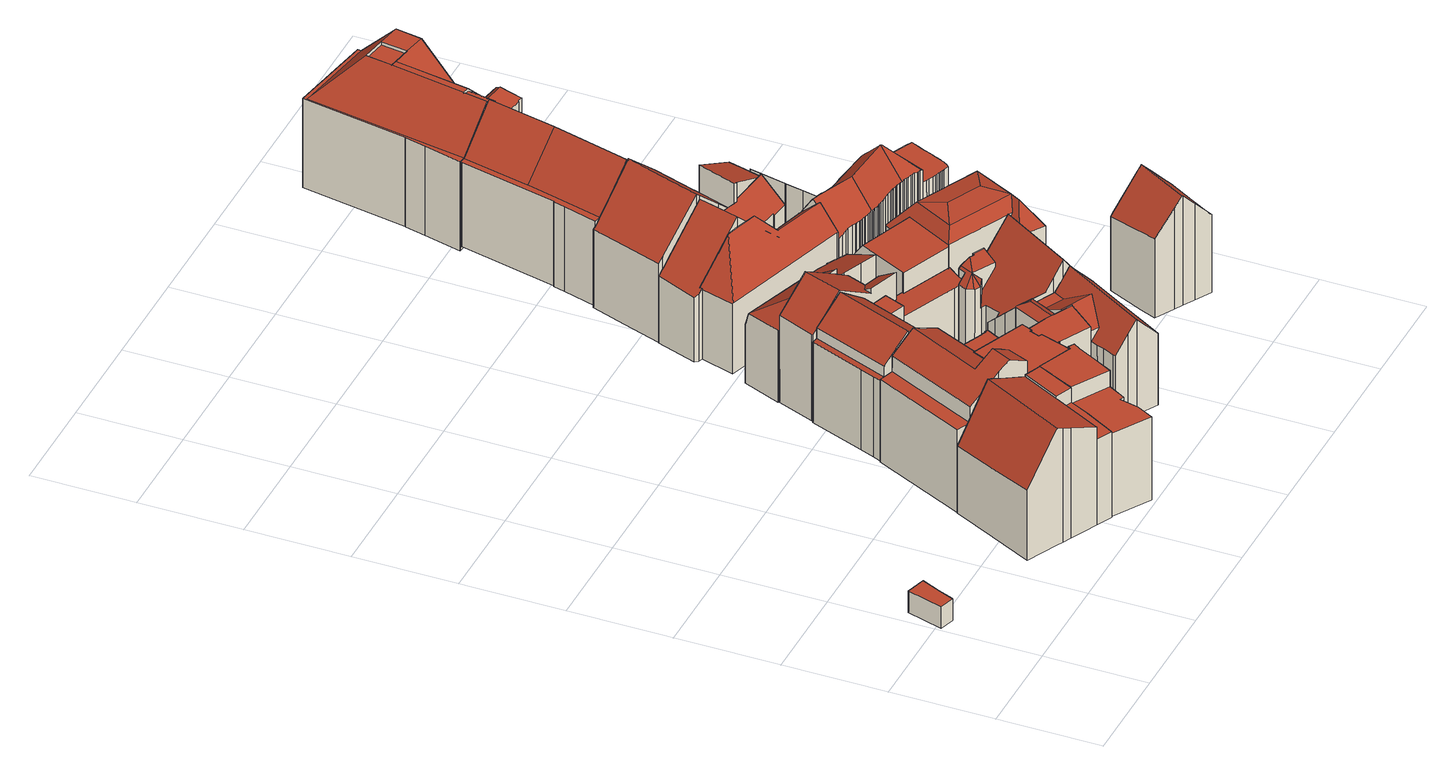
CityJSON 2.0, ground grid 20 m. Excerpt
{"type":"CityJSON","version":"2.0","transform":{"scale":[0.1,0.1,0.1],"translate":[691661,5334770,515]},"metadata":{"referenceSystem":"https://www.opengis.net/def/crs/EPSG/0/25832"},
"CityObjects":{
"building1":{"type":"Building","attributes":{"Gemeindeschluessel":"09162000","HoeheDach":"520.350","HoeheGrund":"515.919","Methode":"2000","NiedrigsteTraufeDesGebaeudes":"520.350","Geometrietyp2DReferenz":"3000","function":"31001_3012","roofType":"1000","measuredHeight":4.43,"storeysAboveGround":1},"geometry":[{"type":"MultiSurface","lod":"2","boundaries":[[[0,1,2,3]],[[4,5,6,7]],[[3,2,8,9]],[[5,8,2,1,10,6]],[[9,8,5,4]],[[11,10,1,0]],[[7,11,0,3,9,4]],[[7,6,10,11]]],"semantics":{"surfaces":[{"type":"WallSurface"},{"type":"RoofSurface"},{"type":"GroundSurface"}],"values":[0,0,0,1,0,0,2,0]}}]},
"building2":{"type":"Building","attributes":{"Gemeindeschluessel":"09162000","HoeheDach":"540.210","HoeheGrund":"515.630","Methode":"2000","NiedrigsteTraufeDesGebaeudes":"529.703","Geometrietyp2DReferenz":"3000","function":"31001_9998","roofType":"3100","measuredHeight":24.58,"storeysAboveGround":4},"geometry":[{"type":"MultiSurface","lod":"2","boundaries":[[[12,13,14,15]],[[16,17,18,19,20,21,22,23,24,25,26,27,28,29,30,31,32,33,12,15]],[[34,35,36,37,38,39]],[[40,41,42,28,27,26]],[[43,44,45,31,30,29,28,42]],[[37,46,47,48]],[[49,44,43,42,41,40]],[[22,21,50,51,52,23]],[[20,19,18,53,54,55]],[[25,24,56,49,40,26]],[[56,52,51,50,39,38,37,48,57,45,44,49]],[[58,59,46,37,36]],[[59,60,14,13,47,46]],[[20,55,34,39,50,21]],[[55,54,53,58,36,35,34]],[[58,53,18,17,16,60,59]],[[15,14,60,16]],[[23,52,56,24]],[[48,47,13,12,33,32,57]],[[31,45,57,32]]],"semantics":{"surfaces":[{"type":"WallSurface"},{"type":"GroundSurface"},{"type":"RoofSurface"}],"values":[0,1,0,0,0,0,2,0,0,0,2,0,2,0,2,0,0,0,0,0]}}]},
"building3":{"type":"Building","attributes":{"Gemeindeschluessel":"09162000","HoeheDach":"536.700","HoeheGrund":"515.800","Methode":"2000","NiedrigsteTraufeDesGebaeudes":"533.320","Geometrietyp2DReferenz":"3000","function":"31001_9998","roofType":"1000","measuredHeight":20.9},"geometry":[{"type":"MultiSurface","lod":"2","boundaries":[[[61,62,63,64]],[[65,66,67,68]],[[69,70,71,72]],[[73,74,75,76,77,78]],[[68,67,79,80]],[[75,74,81,82]],[[83,84,65,68,80,61,64,85,86,87,77,76,75,82,88]],[[62,79,67,66,69,72,89,63]],[[70,90,91,81,74,73,78,92,71]],[[89,72,71,92,87,86,85]],[[69,66,65,84,83,88,91,90,70]],[[80,79,62,61]],[[87,92,78,77]],[[82,81,91,88]],[[64,63,89,85]]],"semantics":{"surfaces":[{"type":"WallSurface"},{"type":"GroundSurface"},{"type":"RoofSurface"}],"values":[0,0,0,0,0,0,1,2,2,0,0,0,0,0,0]}}]},
"building4":{"type":"Building","attributes":{"Gemeindeschluessel":"09162000","HoeheDach":"541.650","HoeheGrund":"515.676","Methode":"2000","NiedrigsteTraufeDesGebaeudes":"533.140","Geometrietyp2DReferenz":"3000","function":"31001_9998","roofType":"3100","measuredHeight":25.97,"storeysAboveGround":5},"geometry":[{"type":"MultiSurface","lod":"2","boundaries":[[[93,94,95,96]],[[97,98,99,100,101,102,103,104,105]],[[106,107,108,109]],[[110,96,95,101,100]],[[110,100,99,111]],[[112,113,107,106]],[[112,114,105,104,113]],[[97,115,116,98]],[[117,118,94,93]],[[119,120,108,107,113,104,103]],[[114,121,122,115,97,105]],[[109,108,120,123]],[[124,125,122,121]],[[117,123,120,119,118]],[[95,94,118,102,101]],[[124,111,99,98,116,125]],[[117,93,96,110,111,124,121,114,112,106,109,123]],[[115,122,125,116]],[[119,103,102,118]]],"semantics":{"surfaces":[{"type":"WallSurface"},{"type":"RoofSurface"},{"type":"GroundSurface"}],"values":[0,1,0,0,0,0,0,0,0,1,0,0,0,0,1,0,2,1,0]}}]},
"building5":{"type":"Building","attributes":{"Gemeindeschluessel":"09162000","HoeheDach":"536.437","HoeheGrund":"515.970","Methode":"1000","NiedrigsteTraufeDesGebaeudes":"536.437","Geometrietyp2DReferenz":"3000","function":"31001_9998","roofType":"1000","measuredHeight":20.47},"geometry":[{"type":"MultiSurface","lod":"2","boundaries":[[[126,127,128,129]],[[130,131,132,133]],[[129,128,134,135]],[[136,137,138,139]],[[135,134,140,141]],[[141,140,142,143]],[[144,145,146,147]],[[148,149,150,151,131,130]],[[143,142,145,144]],[[147,146,150,149]],[[152,153,127,126]],[[133,132,137,136]],[[135,141,143,144,147,149,148,130,133,136,139,152,126,129]],[[139,138,153,152]],[[131,151,150,146,145,142,140,134,128,127,153,138,137,132]]],"semantics":{"surfaces":[{"type":"WallSurface"},{"type":"GroundSurface"},{"type":"RoofSurface"}],"values":[0,0,0,0,0,0,0,0,0,0,0,0,1,0,2]}}]},
"building6":{"type":"Building","attributes":{"Gemeindeschluessel":"09162000","HoeheDach":"527.410","HoeheGrund":"515.900","Methode":"2000","NiedrigsteTraufeDesGebaeudes":"524.865","Geometrietyp2DReferenz":"3000","function":"31001_9998","roofType":"1000","measuredHeight":11.51,"storeysAboveGround":1},"geometry":[{"type":"MultiSurface","lod":"2","boundaries":[[[154,155,156,157,158,159]],[[160,161,162,163,164]],[[165,161,160,166]],[[159,163,162,154]],[[167,158,157,168]],[[169,156,155,170]],[[170,155,154,162,161,165]],[[171,164,163,159,158,167]],[[171,167,168,169,170,165,166]],[[168,157,156,169]],[[166,160,164,171]]],"semantics":{"surfaces":[{"type":"RoofSurface"},{"type":"WallSurface"},{"type":"GroundSurface"}],"values":[0,0,1,1,1,1,1,1,2,1,1]}}]},
"building7":{"type":"Building","attributes":{"Gemeindeschluessel":"09162000","HoeheDach":"534.773","HoeheGrund":"515.990","Methode":"1000","NiedrigsteTraufeDesGebaeudes":"532.915","Geometrietyp2DReferenz":"3000","function":"31001_9998","roofType":"2100","measuredHeight":18.78,"storeysAboveGround":5},"geometry":[{"type":"MultiSurface","lod":"2","boundaries":[[[141,172,173,135]],[[143,174,172,141]],[[175,176,177,178]],[[178,177,179,180]],[[175,178,180,144,181,143,141,135,129,182,183,184,185]],[[186,187,183,182,129,188]],[[184,189,190,185]],[[185,190,176,175]],[[191,192,179,177,176,190,189,187,186,188,173,172,174]],[[181,144,192,191,174,143]],[[135,173,188,129]],[[180,179,192,144]],[[183,187,189,184]]],"semantics":{"surfaces":[{"type":"WallSurface"},{"type":"GroundSurface"},{"type":"RoofSurface"}],"values":[0,0,0,0,1,0,0,0,2,0,0,0,0]}}]},
"building8":{"type":"Building","attributes":{"Gemeindeschluessel":"09162000","HoeheDach":"539.570","HoeheGrund":"515.860","Methode":"2000","NiedrigsteTraufeDesGebaeudes":"523.370","Geometrietyp2DReferenz":"3000","function":"31001_9998","roofType":"3100","measuredHeight":23.71,"storeysAboveGround":5},"geometry":[{"type":"MultiSurface","lod":"2","boundaries":[[[193,194,195,168]],[[196,197,198,199,200,201,202]],[[196,203,204,197]],[[205,206,207,208,209,210,211,212,213,214,215]],[[216,217,204,203]],[[218,219,220,221,222,223,224,225]],[[219,226,205,215,220]],[[227,202,201,228]],[[222,221,229,230]],[[231,199,198,232]],[[168,195,233,167]],[[234,210,209,235]],[[218,225,236,237]],[[238,217,216,239,240,241]],[[235,209,208,242]],[[243,167,233,244,241,240]],[[245,213,212,246]],[[214,247,220,215]],[[223,222,230,248]],[[246,212,211,249]],[[249,211,210,234]],[[221,220,247,250,229]],[[227,251,239,216,203,196,202]],[[252,200,199,231]],[[219,218,237,193,168,167,243,251,227,228,252,231,232,245,246,249,234,235,242,253,254,226]],[[253,207,206,254]],[[233,195,194,236,225,224,255,244]],[[254,206,205,226]],[[238,241,244,255,248,230,229,250]],[[242,208,207,253]],[[243,240,239,251]],[[248,255,224,223]],[[232,198,197,204,217,238,250,247,214,213,245]],[[237,236,194,193]],[[228,201,200,252]]],"semantics":{"surfaces":[{"type":"WallSurface"},{"type":"RoofSurface"},{"type":"GroundSurface"}],"values":[0,1,0,1,1,0,0,0,0,0,0,0,0,1,0,0,0,0,1,0,0,1,0,0,2,0,1,0,0,0,0,0,0,0,0]}}]},
"building9":{"type":"Building","attributes":{"Gemeindeschluessel":"09162000","HoeheDach":"539.980","HoeheGrund":"515.989","Methode":"2000","NiedrigsteTraufeDesGebaeudes":"520.790","Geometrietyp2DReferenz":"3000","function":"31001_9998","roofType":"3100","measuredHeight":23.99,"storeysAboveGround":5},"geometry":[{"type":"MultiSurface","lod":"2","boundaries":[[[256,257,258,259]],[[260,261,262,263]],[[260,263,264,265,266,267,268,258,257]],[[269,270,271,272]],[[273,274,275,267,266,276,277]],[[278,261,260,257,256,279]],[[267,275,268]],[[280,279,256,259]],[[277,276,270,269]],[[281,264,263,262]],[[258,268,275,274,282,283]],[[258,283,280,259]],[[284,273,277,269,272,281,262,261,278]],[[284,282,274,273]],[[281,272,271,265,264]],[[284,278,279,280,283,282]],[[266,265,271,270,276]]],"semantics":{"surfaces":[{"type":"WallSurface"},{"type":"RoofSurface"},{"type":"GroundSurface"}],"values":[0,0,1,0,0,0,0,1,0,0,1,0,2,0,0,0,1]}}]},
"building10":{"type":"Building","attributes":{"Gemeindeschluessel":"09162000","HoeheDach":"524.270","HoeheGrund":"516.150","Methode":"2000","NiedrigsteTraufeDesGebaeudes":"524.270","Geometrietyp2DReferenz":"3000","function":"31001_9998","roofType":"1000","measuredHeight":8.12,"storeysAboveGround":2},"geometry":[{"type":"MultiSurface","lod":"2","boundaries":[[[285,286,287,288]],[[289,290,291,292,293,294]],[[295,296,297,298]],[[291,290,299,300]],[[285,288,301,302,303,304,305,306,293,292,291,300,295,298,307]],[[300,299,296,295]],[[298,297,308,307]],[[305,309,310,306]],[[301,288,287,311,312,302]],[[307,308,286,285]],[[306,310,294,293]],[[311,287,286,308,297,296,299,290,289,294,310,309,313,314,312]],[[312,314,313,309,305,304,303,302]]],"semantics":{"surfaces":[{"type":"WallSurface"},{"type":"GroundSurface"},{"type":"RoofSurface"}],"values":[0,0,0,0,1,0,0,0,0,0,0,2,0]}}]},
"building11":{"type":"Building","attributes":{"Gemeindeschluessel":"09162000","HoeheDach":"536.292","HoeheGrund":"516.016","Methode":"2000","NiedrigsteTraufeDesGebaeudes":"528.388","Geometrietyp2DReferenz":"3000","function":"31001_9998","roofType":"2100","measuredHeight":20.28,"storeysAboveGround":4},"geometry":[{"type":"MultiSurface","lod":"2","boundaries":[[[315,316,317,318,319]],[[320,321,322,323]],[[272,281,324,317,316]],[[325,323,322,326,327]],[[317,324,327,326,328,318]],[[329,330,331,332]],[[272,316,315,333]],[[333,315,319,334]],[[326,322,321,331,330,328]],[[325,327,324,281]],[[325,281,272,333,334,329,332,320,323]],[[329,334,319,318,328,330]],[[332,331,321,320]]],"semantics":{"surfaces":[{"type":"RoofSurface"},{"type":"WallSurface"},{"type":"GroundSurface"}],"values":[0,1,1,1,0,1,1,1,0,1,2,1,1]}}]},
"building12":{"type":"Building","attributes":{"Gemeindeschluessel":"09162000","HoeheDach":"535.960","HoeheGrund":"515.907","Methode":"2000","NiedrigsteTraufeDesGebaeudes":"529.795","Geometrietyp2DReferenz":"3000","function":"31001_9998","roofType":"3100","measuredHeight":20.05,"storeysAboveGround":4},"geometry":[{"type":"MultiSurface","lod":"2","boundaries":[[[335,336,337,338,339]],[[340,341,342,343,344]],[[345,346,347,348]],[[349,350,351]],[[352,353,354,355]],[[343,356,357,344]],[[358,359,360,351,350,361]],[[170,338,337,362,363,364,365,366]],[[353,367,368,369,341,340,349,351,360,370,371,372,354]],[[358,373,374,165,170,366,375,376,377,345,348,378,379,380,352,355,381,382,383,359]],[[374,373,384,357,356,335]],[[341,369,385,365,364,342]],[[340,344,357,384,361,350,349]],[[376,375,385,369,368]],[[343,363,362,336,335,356]],[[381,372,371,382]],[[165,339,338,170]],[[366,365,385,375]],[[383,370,360,359]],[[378,386,387,379]],[[358,361,384,373]],[[353,388,387,386,347,346,389,367]],[[165,374,335,339]],[[382,371,370,383]],[[377,376,368,367,389]],[[379,387,388,380]],[[380,388,353,352]],[[377,389,346,345]],[[348,347,386,378]],[[355,354,372,381]],[[363,343,342,364]],[[336,362,337]]],"semantics":{"surfaces":[{"type":"RoofSurface"},{"type":"WallSurface"},{"type":"GroundSurface"}],"values":[0,0,1,1,1,1,1,1,0,2,1,0,0,1,0,1,1,1,1,1,1,0,1,1,1,1,1,1,1,1,1,0]}}]},
"building13":{"type":"Building","attributes":{"Gemeindeschluessel":"09162000","HoeheDach":"534.708","HoeheGrund":"516.133","Methode":"2000","NiedrigsteTraufeDesGebaeudes":"530.320","Geometrietyp2DReferenz":"3000","function":"31001_9998","roofType":"2100","measuredHeight":18.57,"storeysAboveGround":4},"geometry":[{"type":"MultiSurface","lod":"2","boundaries":[[[390,391,392,393]],[[394,395,396,397]],[[398,399,400,401]],[[402,403,404,405]],[[393,392,399,398]],[[406,407,403,402]],[[408,409,395,394]],[[410,411,391,390]],[[412,413,407,406]],[[397,396,413,412]],[[405,404,411,410]],[[401,400,409,408]],[[396,395,409,400,399,392,391,411,404,403,407,413]],[[412,406,402,405,410,390,393,398,401,408,394,397]]],"semantics":{"surfaces":[{"type":"WallSurface"},{"type":"RoofSurface"},{"type":"GroundSurface"}],"values":[0,0,0,0,0,0,0,0,0,0,0,0,1,2]}}]},
"building14":{"type":"Building","attributes":{"Gemeindeschluessel":"09162000","HoeheDach":"538.200","HoeheGrund":"516.061","Methode":"2000","NiedrigsteTraufeDesGebaeudes":"530.793","Geometrietyp2DReferenz":"3000","function":"31001_9998","roofType":"2100","measuredHeight":22.14,"storeysAboveGround":4},"geometry":[{"type":"MultiSurface","lod":"2","boundaries":[[[414,415,416,417,418]],[[419,420,421,422,423]],[[424,425,426,427]],[[428,429,430,431]],[[431,430,425,424]],[[432,433,434,435]],[[436,437,420,419]],[[438,439,440,441]],[[442,416,415,443,444]],[[445,436,419,423,432,435,417,416,442,438,441,446,428,431,424,427]],[[445,427,426,447,448]],[[446,449,429,428]],[[421,414,418,434,433,422]],[[423,422,433,432]],[[450,444,443,451]],[[414,421,420,437,448,447,451,443,415]],[[435,434,418,417]],[[441,440,449,446]],[[445,448,437,436]],[[447,426,425,430,429,449,440,439,450,451]],[[450,439,438,442,444]]],"semantics":{"surfaces":[{"type":"WallSurface"},{"type":"GroundSurface"},{"type":"RoofSurface"}],"values":[0,0,0,0,0,0,0,0,0,1,0,0,2,0,2,2,0,0,0,2,0]}}]},
"building15":{"type":"Building","attributes":{"Gemeindeschluessel":"09162000","HoeheDach":"537.950","HoeheGrund":"515.891","Methode":"2000","NiedrigsteTraufeDesGebaeudes":"525.718","Geometrietyp2DReferenz":"3000","function":"31001_9998","roofType":"3100","measuredHeight":22.06,"storeysAboveGround":3},"geometry":[{"type":"MultiSurface","lod":"2","boundaries":[[[452,453,454,345]],[[455,456,457,458,459]],[[460,461,462,463,464,465]],[[376,466,467,375]],[[468,469,470,471,472,473]],[[170,474,475,169]],[[376,375,366,170,169,476,477,478,479,480,461,460,254,253,242,481,469,468,452,345,377]],[[482,483,479,478]],[[169,475,484,476]],[[467,485,486,366,375]],[[457,456,487,488]],[[489,481,242,490,491,492]],[[456,455,487]],[[254,493,494,253]],[[452,468,473,495,453]],[[481,489,470,469]],[[483,496,480,479]],[[345,454,497,377]],[[498,497,454,453,495]],[[492,491,455]],[[462,487,455,463]],[[463,455,464]],[[455,459,471,470,489,492]],[[478,477,499,500,482]],[[253,494,490,242]],[[461,480,496,488,487,462]],[[467,466,498,495,473,472,458,457,488,496,483,482,500,485]],[[376,377,497,498,466]],[[493,465,464,455,491,490,494]],[[486,485,500,499,484,475,474]],[[476,484,499,477]],[[472,471,459,458]],[[493,254,460,465]],[[366,486,474,170]]],"semantics":{"surfaces":[{"type":"WallSurface"},{"type":"GroundSurface"},{"type":"RoofSurface"}],"values":[0,0,0,0,0,0,1,0,0,0,0,0,2,0,0,0,0,0,2,2,2,2,2,0,0,0,2,0,2,2,0,0,0,0]}}]},
"building16":{"type":"Building","attributes":{"Gemeindeschluessel":"09162000","HoeheDach":"540.300","HoeheGrund":"516.124","Methode":"2000","NiedrigsteTraufeDesGebaeudes":"529.515","Geometrietyp2DReferenz":"3000","function":"31001_9998","roofType":"3100","measuredHeight":24.18,"storeysAboveGround":4},"geometry":[{"type":"MultiSurface","lod":"2","boundaries":[[[417,501,502,435]],[[446,503,504,441]],[[505,506,507,508]],[[441,504,509,438]],[[510,511,512,513]],[[514,515,516,517]],[[518,519,520,521]],[[519,518,517,516]],[[522,523,513,512]],[[524,525,509,504,503,526,527,528,529]],[[521,520,530,531]],[[503,446,532,533,526]],[[508,507,534,535]],[[532,446,441,438,442,416,417,435,432,522,512,511,505,508,535,536,514,517,518,521,531,537]],[[416,524,501,417]],[[438,509,525,442]],[[533,532,537,538]],[[519,516,515,527,526,533,538,530,520]],[[514,536,528,527,515]],[[529,534,507,506,510,513,523,539,502,501,524]],[[531,530,538,537]],[[511,510,506,505]],[[536,535,534,529,528]],[[432,539,523,522]],[[416,442,525,524]],[[435,502,539,432]]],"semantics":{"surfaces":[{"type":"WallSurface"},{"type":"RoofSurface"},{"type":"GroundSurface"}],"values":[0,0,0,0,0,0,0,0,0,1,0,0,0,2,0,0,0,1,0,1,0,0,0,0,0,0]}}]},
"building17":{"type":"Building","attributes":{"Gemeindeschluessel":"09162000","HoeheDach":"541.729","HoeheGrund":"516.240","Methode":"2000","NiedrigsteTraufeDesGebaeudes":"532.648","Geometrietyp2DReferenz":"3000","function":"31001_9998","roofType":"3100","measuredHeight":25.49,"storeysAboveGround":6},"geometry":[{"type":"MultiSurface","lod":"2","boundaries":[[[540,541,542,543]],[[544,545,542,541,546,547,548,549]],[[550,551,544,549,552,553,554]],[[555,556,557,558,559,560]],[[543,542,545,561]],[[562,546,541,540]],[[563,564,565,566]],[[567,568,560,559]],[[569,570,568,567]],[[561,545,544,551]],[[547,571,572,573,574,575,548]],[[566,565,576,577]],[[578,579,580,581,564,563]],[[573,582,557,556,583,574]],[[554,553,580,579]],[[562,540,543,561,551,550,554,579,578,563,566,577,584,569,567,559,558,557,582,573,572,571]],[[576,585,570,569,584,577]],[[565,564,581,586,555,560,568,570,585,576]],[[580,553,552,575,574,583,556,555,586,581]],[[552,549,548,575]],[[571,547,546,562]]],"semantics":{"surfaces":[{"type":"WallSurface"},{"type":"RoofSurface"},{"type":"GroundSurface"}],"values":[0,1,0,0,0,0,0,0,0,0,0,0,0,0,0,2,0,1,1,0,0]}}]},
"building18":{"type":"Building","attributes":{"Gemeindeschluessel":"09162000","HoeheDach":"537.910","HoeheGrund":"515.844","Methode":"2000","NiedrigsteTraufeDesGebaeudes":"522.440","Geometrietyp2DReferenz":"3000","function":"31001_9998","roofType":"3200","measuredHeight":22.07,"storeysAboveGround":5},"geometry":[{"type":"MultiSurface","lod":"2","boundaries":[[[587,588,589,590]],[[591,592,593,594,589,595,596]],[[597,593,592,598]],[[599,600,601,602,603]],[[599,603,604,605,606]],[[607,608,609,610,611,612,613,614,601,600,615,597,598]],[[614,616,602,601]],[[617,591,596]],[[618,595,619,620]],[[590,621,622,605,604,620,619]],[[590,589,594,621]],[[608,607,591,617,623,624,625]],[[597,615,621,594,593]],[[605,622,606]],[[607,598,592,591]],[[611,626,627,612]],[[613,612,627,628,629,630]],[[624,623,631,632]],[[609,633,634,610]],[[618,620,635,632,631]],[[595,588,587,619]],[[613,630,616,614]],[[595,589,588]],[[610,634,626,611]],[[629,620,604,603,602,616,630]],[[608,625,633,609]],[[634,633,625,624,632,635,628,627,626]],[[635,620,629,628]],[[587,590,619]],[[617,596,595,618,631,623]],[[615,600,599,606,622,621]]],"semantics":{"surfaces":[{"type":"RoofSurface"},{"type":"WallSurface"},{"type":"GroundSurface"}],"values":[0,0,1,1,0,2,1,0,0,0,0,1,1,1,1,1,1,1,1,1,0,1,0,1,0,1,0,1,0,0,1]}}]},
"building19":{"type":"Building","attributes":{"Gemeindeschluessel":"09162000","HoeheDach":"541.720","HoeheGrund":"516.288","Methode":"2000","NiedrigsteTraufeDesGebaeudes":"520.440","Geometrietyp2DReferenz":"3000","function":"31001_9998","roofType":"3100","measuredHeight":25.43,"storeysAboveGround":5},"geometry":[{"type":"MultiSurface","lod":"2","boundaries":[[[636,637,638,639]],[[640,641,642,643]],[[644,645,646,643,642,647]],[[648,649,650,651,652,653,654]],[[655,656,657,658]],[[659,660,661,653,652]],[[662,663,664,665]],[[666,667,668,669]],[[670,671,672,673]],[[674,650,649]],[[675,664,663,676,672,671,638,637,677,668,667]],[[678,679,680,681,682]],[[669,668,677,683]],[[673,672,676,684]],[[655,685,686,641,640,656]],[[687,684,676,663,662,688,689]],[[683,677,637,636]],[[659,690,691,685,655,658,645,644,692,666,669,683,636,639,670,673,684,687,689,680,679,693,694,660]],[[691,690,651,650,674,695]],[[679,678,696,693]],[[658,657,646,645]],[[666,692,697,675,667]],[[653,661,654]],[[697,698,665,664,675]],[[694,699,661,660]],[[648,654,661,699,696,678,682]],[[647,642,641,686,700,665,698]],[[659,652,651,690]],[[688,662,665,700,695,674,649,648,682,681]],[[639,638,671,670]],[[692,644,647,698,697]],[[688,681,680,689]],[[646,657,656,640,643]],[[693,696,699,694]],[[685,691,695,700,686]]],"semantics":{"surfaces":[{"type":"WallSurface"},{"type":"RoofSurface"},{"type":"GroundSurface"}],"values":[0,0,0,1,0,0,1,0,0,0,1,0,0,0,0,0,0,2,0,0,0,0,1,1,0,1,1,0,1,0,0,0,1,0,0]}}]},
"building20":{"type":"Building","attributes":{"Gemeindeschluessel":"09162000","HoeheDach":"538.996","HoeheGrund":"515.880","Methode":"1000","NiedrigsteTraufeDesGebaeudes":"531.525","Geometrietyp2DReferenz":"3000","function":"31001_9998","roofType":"3100","measuredHeight":23.12,"storeysAboveGround":4},"geometry":[{"type":"MultiSurface","lod":"2","boundaries":[[[701,702,703,704,705,706]],[[707,708,709,710]],[[711,712,713,714,715,716,717,709,708,718,719,720]],[[719,718,721,722,723,724]],[[725,726,713,712,711,727]],[[728,729,730,726,725,727,731,732,733,734,705,704,703,723,722,721,707,710,735]],[[736,720,719,724,702,701,706,737,738]],[[710,709,717,735]],[[731,727,711,720,736,732]],[[735,717,716,728]],[[738,737,706,705,734,733]],[[732,736,738,733]],[[703,702,724,723]],[[721,718,708,707]],[[730,714,713,726]],[[730,729,728,716,715,714]]],"semantics":{"surfaces":[{"type":"WallSurface"},{"type":"RoofSurface"},{"type":"GroundSurface"}],"values":[0,0,1,0,0,2,1,0,0,0,0,0,0,0,0,0]}}]},
"building21":{"type":"Building","attributes":{"Gemeindeschluessel":"09162000","HoeheDach":"534.541","HoeheGrund":"516.320","Methode":"2000","NiedrigsteTraufeDesGebaeudes":"520.360","Geometrietyp2DReferenz":"3000","function":"31001_9998","roofType":"1000","measuredHeight":18.22},"geometry":[{"type":"MultiSurface","lod":"2","boundaries":[[[739,740,741,742,743,744,745]],[[746,747,748,749]],[[644,750,751,752]],[[739,745,753,754]],[[752,751,755,756]],[[757,758,759,760,761]],[[759,758,744,743]],[[754,753,757,761]],[[741,740,739,754,761,760,762,763,644,752,756,645,764,746,749]],[[756,755,646,645]],[[759,743,742,748,747,765,766,767]],[[749,748,742,741]],[[760,759,767,762]],[[768,646,755,751,750,769]],[[767,766,769,750,644,763,762]],[[746,764,645,646,768,765,747]],[[769,766,765,768]],[[753,745,744,758,757]]],"semantics":{"surfaces":[{"type":"WallSurface"},{"type":"GroundSurface"},{"type":"RoofSurface"}],"values":[0,0,0,0,0,0,0,0,1,0,2,0,0,2,0,0,0,2]}}]},
"building22":{"type":"Building","attributes":{"Gemeindeschluessel":"09162000","HoeheDach":"534.960","HoeheGrund":"515.967","Methode":"2000","NiedrigsteTraufeDesGebaeudes":"527.220","Geometrietyp2DReferenz":"3000","function":"31001_9998","roofType":"3100","measuredHeight":18.99,"storeysAboveGround":4},"geometry":[{"type":"MultiSurface","lod":"2","boundaries":[[[770,771,772,773,774]],[[775,776,777,778]],[[779,780,781,782]],[[783,784,785,786,787,788,789,790,791,792,793,794,795]],[[796,797,798,799]],[[800,801,802,803]],[[804,805,806,807]],[[808,809,810,811,812,813,814,815,816,817,818,819,787,820]],[[821,822,823,824]],[[825,826,808,820,827]],[[828,829,830,831]],[[832,833,834,835]],[[770,774,425,836]],[[837,838,839,785,784]],[[840,841,842,843,844]],[[845,846,847,848,849,850,851,852,853,854,826,825,855,856,857,858,859,860,861,862,863,864,865,866,867,868,869,870,871,872,873,800,803,874,875,876,877,878,879,804,807,880,881,882,779,883,779,782,771,770,836,884,841,840,885,886,821,824,887,888,889,890,891,892,893,894,895,896,897,898,899,900,901,838,837,902,903,904,905,906,907,908,909,910,911,912,828,831,913,914,915,916,917,918,919,920,921,922,923,924,925,926,927,928,929,930,775,778,931,932,933,934,832,835,935,936,796,799,937,938,939]],[[911,940,941,912]],[[908,791,790,909]],[[851,812,811,852]],[[886,942,822,821]],[[901,943,839,838]],[[924,944,945,925]],[[849,814,813,850]],[[854,809,808,826]],[[946,947,948,949]],[[850,813,812,851]],[[824,823,950,887]],[[912,941,829,828]],[[874,951,952,875]],[[917,946,953,918]],[[896,954,955,897]],[[855,956,957,856]],[[894,958,959,895]],[[840,960,961,885]],[[920,962,963,921]],[[783,795,904,903,902]],[[907,792,791,908]],[[836,425,964,884]],[[928,965,966,929]],[[899,967,968,900]],[[867,969,970,868]],[[875,952,971,876]],[[831,830,972,913]],[[955,967,899,898,897]],[[894,893,973,974,958]],[[868,970,975,869]],[[781,772,771,782]],[[914,976,977,915]],[[911,910,789,788,940]],[[779,780,978,883]],[[873,979,801,800]],[[863,980,981,864]],[[885,961,942,886]],[[926,982,983,927]],[[921,963,984,922]],[[919,985,962,920]],[[846,845,986,818,817]],[[878,987,988,879]],[[858,989,990,859]],[[888,991,745,889]],[[931,992,993,932]],[[866,994,969,867]],[[862,995,980,863]],[[932,993,996,933]],[[861,997,995,862]],[[918,953,985,919]],[[876,971,998,877]],[[870,999,1000,871]],[[803,802,951,874]],[[927,983,965,928]],[[933,996,1001,934]],[[934,1001,833,832]],[[1002,843,842]],[[869,975,999,870]],[[906,793,792,907]],[[887,950,991,888]],[[846,817,816,847]],[[859,990,1003,860]],[[890,1004,1005,891]],[[889,745,1004,890]],[[922,984,1006,923]],[[1000,999,975,970,969,994,1007,981,980,995,997,1003,990,989,1008,957,956,827,820,787,786,1009]],[[882,1010,780,779]],[[935,1011,1012,936]],[[798,797,1012,1011,834,833,1001,996,993,992,777,776,1013,966,965,983,982,945,944,1006,984,963,962,985,953,946,949,1014,1015]],[[905,794,793,906]],[[819,1016,977,976,972,830,829,941,940,788,787]],[[856,957,1008,857]],[[848,815,814,849]],[[1002,842,964,425,774,773]],[[955,954,959,958,974,1002,786,785,839,943,968,967]],[[847,816,815,848]],[[872,1017,979,873]],[[835,834,1011,935]],[[860,1003,997,861]],[[1018,806,805,988,987,998,971,952,951,802,801,979,1017,1009,786,1002,773,772,781,780,978,780,1010,1019]],[[909,790,789,910]],[[807,806,1018,880]],[[895,959,954,896]],[[837,784,783,902]],[[865,1007,994,866]],[[913,972,976,914]],[[857,1008,989,858]],[[853,810,809,854]],[[916,1020,947,946,917]],[[936,1012,797,796]],[[845,939,1014,949,948,986]],[[872,871,1000,1009,1017]],[[930,1013,776,775]],[[798,1015,938,937,799]],[[844,960,840]],[[916,915,977,1016,1020]],[[881,1019,1010,882]],[[843,1002,974,973,1021,1005,1004,745,991,950,823,822,942,961,960,844]],[[852,811,810,853]],[[864,981,1007,865]],[[904,795,794,905]],[[925,945,982,926]],[[778,777,992,931]],[[929,966,1013,930]],[[825,827,956,855]],[[879,988,805,804]],[[884,964,842,841]],[[818,986,948,947,1020,1016,819]],[[938,1015,1014,939]],[[923,1006,944,924]],[[891,1005,1021,892]],[[900,968,943,901]],[[877,998,987,878]],[[1018,1019,881,880]],[[892,1021,973,893]]],"semantics":{"surfaces":[{"type":"WallSurface"},{"type":"RoofSurface"},{"type":"GroundSurface"}],"values":[0,0,0,1,0,0,0,1,0,0,0,0,0,0,0,2,0,0,0,0,0,0,0,0,0,0,0,0,0,0,0,0,0,0,0,0,0,0,0,0,0,0,0,0,0,0,0,0,0,0,0,0,0,0,0,0,0,0,0,0,0,0,0,0,0,0,0,0,0,0,0,0,0,0,0,0,0,0,0,0,0,1,0,0,1,0,1,0,0,1,1,0,0,0,0,1,0,0,0,0,0,0,0,0,0,0,0,0,0,0,0,0,0,1,0,0,0,0,0,0,0,0,0,1,0,0,0,0,0,0,0]}}]},
"building23":{"type":"Building","attributes":{"Gemeindeschluessel":"09162000","HoeheDach":"541.600","HoeheGrund":"515.416","Methode":"2000","NiedrigsteTraufeDesGebaeudes":"533.963","Geometrietyp2DReferenz":"3000","function":"31001_9998","roofType":"2100","measuredHeight":26.18,"storeysAboveGround":4},"geometry":[{"type":"MultiSurface","lod":"2","boundaries":[[[1022,1023,1024,1025]],[[1026,1027,1023,1022]],[[1028,1029,1030,1031]],[[1032,1033,1034,1035]],[[1036,1037,1038,1039,1040,1041,1042,1043,1044]],[[1045,681,1046,1047,1048,1049]],[[1050,1051,1027,1026]],[[1032,1035,1052,1053,1054]],[[1055,1056,1057,1058,1059,1060,1061]],[[1031,1030,1062,1063]],[[1044,1043,1029,1028]],[[1041,1048,1052,1064,1065,1042]],[[1063,1062,1066,1067]],[[1068,1069,1051,1050]],[[1033,1070,1064,1034]],[[1055,1068,1050,1026,1022,1025,1071,1037,1036,1044,1028,1031,1063,1067,1072,1056]],[[1067,1066,1073,1072]],[[1047,1053,1052,1048]],[[1039,1045,1049,1040]],[[1034,1064,1052,1035]],[[1072,1073,1057,1056]],[[1043,1042,1065,1058,1057,1073,1066,1062,1030,1029]],[[1068,1055,1061,1074,1069]],[[1046,1024,1023,1027,1051,1069,1074,1053,1047]],[[1064,1070,1059,1058,1065]],[[1074,1061,1060,1054,1053]],[[1032,1054,1070,1033]],[[1037,1071,1046,681,1038]],[[1025,1024,1046,1071]],[[1038,681,1045,1039]],[[1049,1048,1041,1040]],[[1060,1059,1070,1054]]],"semantics":{"surfaces":[{"type":"WallSurface"},{"type":"RoofSurface"},{"type":"GroundSurface"}],"values":[0,0,0,1,0,0,0,0,0,0,0,1,0,0,0,2,0,1,1,0,0,1,0,1,1,1,0,0,0,1,0,1]}}]},
"building24":{"type":"Building","attributes":{"Gemeindeschluessel":"09162000","HoeheDach":"520.360","HoeheGrund":"516.410","Methode":"2000","NiedrigsteTraufeDesGebaeudes":"519.584","Geometrietyp2DReferenz":"3000","function":"31001_2000","roofType":"3100","measuredHeight":3.95},"geometry":[{"type":"MultiSurface","lod":"2","boundaries":[[[1075,1076,1077,1078,1079,1080]],[[1077,1076,1081,1082]],[[1083,1075,1080,1084]],[[1081,1076,1075,1083]],[[1085,1082,1081,1083,1084,1086]],[[1086,1084,1080,1079]],[[1082,1085,1086,1079,1078,1077]]],"semantics":{"surfaces":[{"type":"WallSurface"},{"type":"RoofSurface"},{"type":"GroundSurface"}],"values":[0,0,1,1,0,0,2]}}]}
},
"vertices":[
[60,247,9],[60,247,54],[44,211,54],[44,211,9],[31,179,9],[31,179,54],[1,188,54],[1,188,9],[32,182,54],[32,182,9],[22,258,54],[22,258,9],
[480,234,6],[480,234,216],[508,223,216],[508,223,6],[479,164,6],[471,148,6],[453,111,6],[421,53,6],[419,50,6],[388,65,6],[362,77,6],[336,90,6],[318,98,6],[307,104,6],[246,133,6],[285,214,6],[326,298,6],[328,297,6],[393,270,6],[400,267,6],[418,259,6],[476,236,6],[388,65,186],[389,66,186],[438,162,186],[438,162,212],[389,66,212],[388,65,212],[246,133,153],[285,214,150],[326,298,147],[328,297,150],[393,270,252],[400,267,249],[438,162,216],[476,236,216],[476,236,212],[307,104,252],[388,65,213],[362,77,225],[336,90,238],[453,111,186],[421,53,186],[419,50,186],[318,98,247],[418,259,240],[471,148,186],[471,148,216],[479,164,216],
[490,7,8],[490,7,183],[419,50,183],[419,50,8],[524,73,8],[524,73,183],[516,76,183],[516,76,8],[543,107,183],[543,107,217],[472,149,217],[472,149,183],[522,217,217],[576,195,217],[576,195,8],[522,217,8],[508,223,8],[508,223,217],[508,40,183],[508,40,8],[579,200,217],[579,200,8],[582,181,8],[543,107,8],[453,111,8],[472,149,8],[479,164,8],[590,194,8],[453,111,183],[582,181,217],[590,194,217],[479,164,217],
[496,275,7],[496,275,244],[480,234,243],[480,234,7],[439,468,214],[354,286,214],[400,267,242],[418,260,253],[441,250,266],[460,290,266],[422,306,244],[490,451,244],[479,455,237],[548,430,7],[548,430,211],[510,342,210],[510,342,7],[418,260,7],[400,267,7],[504,445,7],[504,445,236],[479,455,7],[439,468,181],[354,286,181],[479,282,7],[479,282,255],[479,282,212],[504,344,213],[410,478,7],[410,478,181],[504,344,7],[326,298,7],[326,298,181],
[510,342,10],[510,342,214],[612,300,214],[612,300,10],[508,223,10],[508,223,214],[480,234,214],[480,234,10],[603,279,214],[603,279,10],[496,275,10],[496,275,214],[479,282,214],[479,282,10],[599,280,214],[599,280,10],[592,261,214],[592,261,10],[598,258,10],[598,258,214],[579,200,214],[579,200,10],[573,196,10],[576,195,10],[576,195,214],[573,196,214],[504,344,10],[504,344,214],
[694,347,123],[695,348,122],[707,373,99],[585,416,99],[548,430,99],[536,403,123],[612,300,123],[662,280,123],[694,347,124],[536,403,124],[510,342,123],[662,280,9],[612,300,9],[548,430,9],[585,416,9],[707,373,9],[695,348,9],[510,342,9],
[599,280,188],[603,279,188],[592,261,181],[696,209,10],[696,209,179],[634,239,180],[634,239,10],[634,241,180],[634,241,10],[595,259,10],[615,299,10],[662,280,10],[679,272,10],[718,253,10],[615,299,197],[662,280,198],[612,300,197],[679,272,197],[718,253,197],[595,259,181],[598,258,181],
[590,430,9],[590,430,91],[585,416,91],[420,475,180],[478,625,180],[469,628,178],[468,628,178],[427,521,178],[416,492,178],[410,478,178],[420,475,202],[478,625,202],[746,485,148],[756,481,148],[771,475,148],[778,490,150],[792,513,154],[690,555,154],[691,558,155],[671,566,155],[669,559,154],[644,568,154],[630,533,149],[476,455,246],[534,606,246],[603,464,9],[630,533,9],[630,533,177],[628,528,177],[628,528,84],[604,465,84],[604,465,91],[603,464,91],[746,485,9],[410,478,9],[416,492,9],[575,547,177],[575,547,84],[468,628,9],[469,628,9],[548,430,91],[690,555,9],[792,513,9],[599,453,91],[599,453,9],[590,586,202],[479,455,244],[504,445,224],[532,435,202],[778,490,9],[504,445,9],[532,435,91],[669,559,9],[671,566,9],[644,568,177],[551,484,84],[691,558,9],[590,586,177],[479,455,9],[427,521,9],[771,475,9],[756,481,9],[551,484,91],
[659,645,58],[659,645,187],[645,607,187],[645,607,58],[651,649,193],[651,649,10],[635,655,10],[635,655,203],[636,656,203],[561,682,250],[533,606,250],[608,580,202],[614,595,202],[470,632,10],[470,632,192],[498,703,193],[498,703,10],[669,559,10],[669,559,212],[608,580,212],[469,628,192],[469,628,10],[688,634,10],[688,634,58],[679,596,58],[636,656,10],[671,566,207],[679,596,187],[671,566,10],
[718,397,11],[718,397,93],[707,373,93],[707,373,11],[608,463,93],[711,418,93],[711,418,11],[608,463,11],[603,464,11],[603,464,93],[720,415,11],[720,415,93],[721,417,93],[721,417,11],[712,419,93],[712,419,11],[651,393,11],[585,416,11],[587,421,11],[587,422,11],[590,430,11],[599,453,11],[727,414,11],[727,414,93],[590,430,93],[599,453,93],[651,393,93],[585,416,93],[587,422,93],[587,421,93],
[498,704,162],[498,703,162],[532,692,213],[523,771,161],[497,705,161],[662,730,10],[662,730,139],[664,730,139],[664,730,10],[636,656,213],[636,657,10],[662,725,160],[636,657,212],[524,772,160],[526,779,10],[526,779,134],[663,731,134],[663,731,10],[498,704,10],[497,705,10],
[679,272,194],[704,324,194],[696,347,183],[695,348,182],[662,280,182],[759,234,199],[764,288,170],[719,310,170],[710,292,181],[697,264,199],[853,271,9],[853,271,152],[784,162,157],[784,162,9],[712,200,170],[696,208,170],[696,208,148],[708,128,9],[708,128,210],[692,137,187],[692,137,9],[696,263,181],[696,263,198],[696,209,9],[688,193,9],[688,193,149],[696,209,171],[728,332,182],[729,332,181],[729,332,170],[731,331,170],[731,331,9],[805,295,210],[791,302,190],[776,310,170],[682,180,151],[669,155,153],[667,150,153],[718,253,9],[679,272,9],[773,311,9],[791,302,9],[851,272,9],[772,145,9],[765,132,9],[748,106,9],[667,150,9],[669,155,9],[682,180,9],[718,253,198],[773,311,170],[772,145,159],[765,132,159],[748,106,160],[851,272,155],
[719,709,11],[719,709,154],[720,711,153],[720,711,11],[688,634,11],[688,634,197],[651,649,197],[651,649,11],[751,688,11],[751,688,158],[753,687,158],[753,687,11],[636,657,11],[636,657,196],[664,730,155],[664,730,11],[636,656,11],[636,656,196],[721,620,11],[721,620,197],[702,718,11],[702,718,153],[635,655,11],[635,655,197],
[633,857,232],[657,850,232],[657,850,11],[609,864,11],[609,864,207],[801,727,11],[801,727,159],[542,808,159],[541,809,159],[541,809,11],[834,808,11],[834,808,158],[832,803,164],[832,803,11],[827,810,11],[827,810,159],[830,809,159],[830,809,11],[560,874,11],[560,874,158],[562,879,158],[562,879,11],[804,726,11],[804,726,159],[759,819,11],[759,819,170],[759,822,167],[759,822,11],[708,834,11],[699,837,232],[708,834,221],[819,766,11],[769,820,11],[819,767,201],[819,766,201],[769,820,166],[748,822,170],[715,799,201],
[950,402,9],[950,402,122],[853,271,140],[769,461,172],[787,451,151],[787,451,126],[813,437,163],[813,437,172],[747,464,9],[752,449,9],[752,449,151],[752,450,152],[747,463,152],[747,464,151],[791,302,227],[773,311,202],[868,447,9],[809,477,9],[809,477,182],[831,466,182],[831,466,163],[868,447,214],[695,348,181],[707,373,154],[719,397,9],[727,414,9],[750,403,9],[765,434,9],[765,442,9],[808,474,9],[750,403,118],[765,434,114],[719,397,128],[757,319,180],[731,331,181],[764,443,151],[764,443,107],[808,474,181],[778,490,167],[782,488,172],[799,479,181],[756,481,151],[771,475,167],[878,441,230],[765,442,108],[851,272,144],[793,302,230],[727,414,109],[744,406,109],
[609,864,206],[562,879,160],[769,820,145],[759,822,154],[585,958,11],[585,958,161],[671,933,244],[671,933,11],[759,819,154],[575,961,152],[575,961,11],[547,883,11],[547,883,146],[778,903,11],[778,903,190],[779,906,193],[779,906,11],[858,892,11],[858,892,199],[848,843,154],[848,843,11],[552,877,11],[552,877,152],[657,850,253],[708,834,203],[777,853,146],[744,913,192],[731,917,204],[680,931,253],[815,849,152],[815,849,11],[778,859,11],[778,859,152],[679,931,252],[679,931,11],[731,917,11],[816,852,11],[816,852,154],[560,874,160],
[859,895,12],[859,895,193],[858,892,193],[858,892,12],[778,903,230],[779,906,230],[863,915,194],[872,958,196],[796,981,234],[770,905,234],[770,905,12],[778,903,12],[770,905,176],[731,917,213],[731,917,12],[723,1082,267],[800,1065,197],[800,1065,12],[723,1082,12],[712,1084,12],[712,1084,257],[779,906,12],[863,915,12],[671,933,12],[671,933,266],[585,958,186],[585,958,12],[628,1102,12],[628,1102,181],[624,1104,12],[624,1104,177],[872,958,12],[796,981,12],[784,985,12],[784,985,188],[796,981,176],[575,961,177],[575,961,12],[673,933,12],[679,931,12],[679,931,261],[673,933,267],[784,988,12],[784,988,188],[600,1035,12],[600,1035,177],[699,1010,267],
[869,550,229],[935,518,229],[984,544,221],[860,604,221],[950,402,168],[960,424,170],[1030,565,168],[1030,565,169],[945,464,221],[935,445,221],[1030,565,8],[960,424,8],[753,687,143],[753,687,8],[721,620,8],[721,620,198],[736,651,198],[844,610,198],[834,637,168],[843,654,142],[950,402,8],[868,447,8],[809,477,8],[808,474,8],[778,490,8],[792,513,8],[690,555,8],[691,558,8],[844,654,8],[691,558,198],[900,429,173],[926,454,198],[819,524,221],[796,516,198],[844,654,169],[843,654,168],[898,430,168],[898,430,74],[868,447,74],[778,490,74],[792,513,74],[790,514,74],[790,514,198],[690,555,198],[913,461,168],[913,461,74],[809,477,74],[808,474,74],[796,516,74],
[654,1190,13],[654,1190,191],[697,1381,191],[697,1381,13],[843,1218,54],[843,1218,187],[803,1065,187],[803,1065,54],[800,1065,13],[835,1058,13],[835,1058,54],[800,1065,190],[818,1385,242],[844,1353,213],[870,1349,213],[871,1350,214],[881,1348,214],[881,1349,214],[860,1379,242],[866,1214,13],[866,1214,54],[847,1118,54],[847,1118,13],[881,1348,13],[891,1400,13],[891,1400,215],[788,1369,267],[709,1381,191],[681,1251,191],[759,1235,267],[628,1102,13],[628,1102,191],[646,1167,191],[646,1167,13],[696,1381,13],[696,1381,191],[696,1383,191],[696,1383,13],[870,1349,188],[642,1099,191],[697,1383,191],[652,1190,191],[858,1405,215],[858,1405,13],[815,1413,13],[815,1413,251],[853,1406,215],[652,1190,13],[697,1383,13],[840,1219,13],[840,1219,190],[780,1370,13],[807,1366,249],[807,1366,13],[871,1350,13],[847,1257,13],[712,1084,13],[881,1401,13],[881,1402,13],[847,1257,191],[881,1401,216],[712,1084,260],[719,1083,267],[881,1402,215],[840,1220,190],
[1030,310,173],[1080,288,230],[1080,288,9],[1030,310,9],[1024,313,9],[1024,313,165],[1111,266,9],[1111,266,210],[1122,261,197],[1122,261,9],[1033,182,239],[1053,171,214],[1055,170,212],[1087,152,173],[1088,155,173],[1113,200,173],[1143,252,173],[1113,272,211],[1088,284,240],[1032,183,240],[1113,272,9],[1088,284,9],[1085,285,9],[1085,285,236],[1053,171,9],[1055,170,9],[1033,182,9],[1113,200,9],[1088,155,9],[1087,152,9],[1032,183,9],[1017,191,9],[979,212,9],[992,242,9],[1143,252,9],[1017,191,222],[992,242,173],[979,212,176],
[904,906,13],[912,946,13],[912,950,13],[912,950,84],[912,946,84],[912,946,148],[904,906,148],[829,1033,13],[829,1033,84],[925,1010,84],[925,1010,13],[800,1065,54],[833,1058,54],[833,1058,13],[864,914,194],[864,914,13],[834,1058,54],[834,1058,13],[863,915,195],[872,958,195],[872,958,84],[872,958,13],[863,915,13],[784,985,13],[795,1042,13],[830,1034,13],[830,1034,84],[795,1042,84],[784,985,84],[830,1034,54],[795,1042,54],
[832,803,10],[819,766,10],[819,766,184],[824,782,200],[832,803,167],[1110,659,10],[1110,659,122],[1108,655,122],[1108,655,10],[805,726,10],[805,726,142],[804,726,142],[804,726,10],[947,791,150],[937,793,149],[933,794,149],[912,746,200],[1015,737,200],[1033,781,152],[1024,783,151],[1013,785,150],[1002,787,149],[991,788,149],[980,788,150],[969,789,151],[958,790,151],[1070,660,10],[1070,660,122],[1065,661,122],[1065,661,10],[881,704,10],[881,704,151],[877,706,150],[877,706,10],[851,714,10],[851,714,149],[846,717,149],[846,717,10],[997,689,149],[1002,688,150],[1006,686,150],[1011,684,150],[1016,682,151],[1020,680,151],[1025,679,151],[1030,676,150],[1034,675,150],[1037,673,150],[1040,672,150],[1016,736,200],[996,689,149],[858,892,10],[858,892,200],[859,895,200],[859,895,10],[992,690,10],[997,689,10],[992,690,150],[1056,774,10],[1056,774,150],[1061,772,150],[1061,772,10],[1083,655,10],[1083,655,122],[1081,656,122],[1081,656,10],[834,808,10],[937,793,10],[926,795,10],[926,795,150],[849,842,10],[840,807,10],[840,807,157],[840,807,200],[849,842,198],[1042,671,10],[1037,673,10],[1034,675,10],[1030,676,10],[1025,679,10],[1020,680,10],[1016,682,10],[1011,684,10],[1006,686,10],[1002,688,10],[987,691,10],[982,692,10],[977,693,10],[974,693,10],[969,694,10],[965,694,10],[957,695,10],[949,696,10],[939,696,10],[930,696,10],[922,697,10],[918,698,10],[913,698,10],[909,698,10],[904,700,10],[899,700,10],[895,701,10],[890,702,10],[886,703,10],[873,707,10],[868,708,10],[867,708,10],[864,710,10],[860,711,10],[855,713,10],[836,721,10],[827,722,10],[817,724,10],[806,726,10],[839,807,10],[850,843,10],[848,843,10],[863,915,10],[864,915,10],[904,906,10],[902,900,10],[902,898,10],[899,883,10],[894,859,10],[882,810,10],[887,808,10],[889,807,10],[893,806,10],[896,804,10],[900,803,10],[904,801,10],[915,798,10],[947,791,10],[953,790,10],[958,790,10],[969,789,10],[980,788,10],[991,788,10],[1002,787,10],[1013,785,10],[1024,783,10],[1034,781,10],[1045,778,10],[1065,770,10],[1070,768,10],[1074,766,10],[1080,764,10],[1081,763,10],[1088,760,10],[1094,757,10],[1101,754,10],[1116,747,10],[1132,740,10],[1143,735,10],[1137,721,10],[1130,705,10],[1123,687,10],[1120,680,10],[1116,670,10],[1114,666,10],[1112,662,10],[1105,652,10],[1102,649,10],[1092,652,10],[1088,653,10],[1079,657,10],[1074,658,10],[1061,663,10],[1057,665,10],[1051,667,10],[1034,781,152],[1045,778,151],[848,843,200],[915,798,151],[1137,721,122],[1130,705,122],[1081,763,122],[1081,763,148],[1043,671,148],[1043,671,122],[863,915,200],[873,707,150],[868,708,150],[1088,760,122],[889,807,153],[893,806,153],[987,691,150],[982,692,151],[882,810,152],[887,808,153],[849,842,197],[850,843,197],[1101,754,122],[1116,747,122],[839,807,157],[1116,670,122],[1114,666,122],[900,803,152],[904,801,153],[913,698,151],[909,698,151],[867,708,150],[1065,770,150],[894,859,149],[883,813,150],[904,700,152],[1070,768,150],[1074,766,151],[806,726,143],[886,703,151],[939,696,151],[930,696,151],[1123,687,122],[1120,680,122],[1132,740,122],[1094,757,122],[1042,671,149],[860,711,149],[855,713,149],[974,693,151],[969,694,152],[864,915,198],[1105,652,122],[1102,649,122],[918,698,151],[949,696,152],[1092,652,122],[957,695,152],[864,710,149],[899,700,152],[895,701,152],[1088,653,122],[834,778,200],[965,694,152],[902,900,148],[902,898,149],[1143,735,122],[922,697,151],[977,693,151],[893,702,153],[817,724,145],[1079,657,122],[1074,658,122],[1112,662,122],[1051,667,122],[1057,665,122],[1078,765,151],[890,702,152],[836,721,149],[827,722,147],[1080,764,149],[899,883,149],
[881,1401,4],[881,1401,191],[858,1405,212],[858,1405,4],[881,1402,4],[881,1402,190],[696,1383,4],[696,1383,192],[714,1456,192],[714,1456,4],[863,1554,260],[870,1605,260],[823,1613,260],[815,1562,260],[780,1370,4],[807,1366,4],[807,1366,252],[796,1368,261],[782,1370,261],[782,1370,266],[709,1381,192],[697,1383,192],[697,1383,4],[804,1415,261],[815,1413,255],[804,1415,266],[790,1417,266],[790,1417,261],[886,1428,4],[886,1428,190],[815,1562,266],[828,1560,266],[863,1554,266],[894,1475,4],[929,1674,4],[929,1674,192],[928,1667,192],[915,1597,266],[907,1546,266],[894,1475,193],[723,1496,192],[723,1496,4],[823,1613,266],[762,1696,192],[724,1498,192],[724,1498,4],[893,1467,4],[893,1467,190],[870,1605,266],[815,1413,4],[760,1704,4],[760,1704,192],[894,1472,190],
[932,1359,54],[947,1356,46],[947,1356,14],[932,1359,14],[916,1363,14],[916,1363,46],[931,1286,46],[931,1286,14],[915,1290,54],[900,1294,46],[915,1290,14],[900,1294,14]
]}
